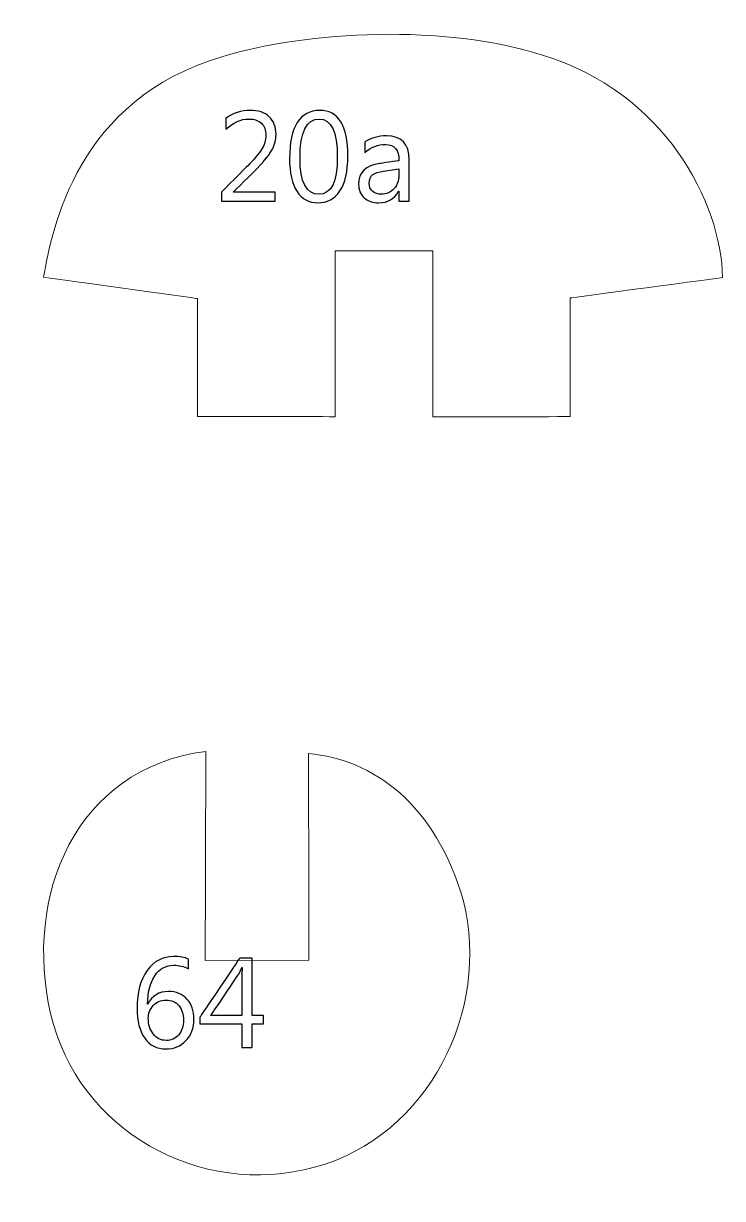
# Model space of a CAD drawing. Header units: centimetres. Extents: x -494 to 505, y -672 to 577.
# Drawn here: x -268.2 to -209.3, y -670.1 to -571.2 of the extents above; entities that cross this region are included whole.
import ezdxf

# ---------------------------------------------------------------- set-up
doc = ezdxf.new("R2010")
doc.units = ezdxf.units.CM
doc.header["$MEASUREMENT"] = 0
doc.layers.add('Camada 1', color=7, linetype='Continuous')
doc.layers.add('Camada 2', color=10, linetype='Continuous')

msp = doc.modelspace()

# ---------------------------------------------------------------- linework, layer by layer
at = {"layer": 'Camada 1', "lineweight": 9}
for points, knots in [([(-241.959638, -590.310224), (-241.959638, -590.310224), (-233.718608, -590.310224), (-233.718608, -590.310224), (-233.718608, -590.310224), (-233.718608, -590.310224), (-233.724196, -604.265492), (-233.724196, -604.265492), (-233.724196, -604.265492), (-233.724196, -604.265492), (-222.175324, -604.262444), (-222.175324, -604.262444), (-222.175324, -604.262444), (-222.175324, -604.262444), (-222.167704, -594.26983), (-222.167704, -594.26983), (-222.167704, -594.26983), (-222.167704, -594.26983), (-209.344768, -592.554822), (-209.344768, -592.554822), (-209.344768, -592.554822), (-209.420206, -586.28915), (-214.264494, -576.883022), (-224.489772, -573.847214), (-224.489772, -573.847214), (-232.605834, -571.167768), (-244.367304, -571.806832), (-251.394468, -573.932304), (-251.394468, -573.932304), (-263.727946, -577.60489), (-265.731752, -588.314038), (-266.4968, -592.516214), (-266.4968, -592.516214), (-266.4968, -592.516214), (-253.5301, -594.32317), (-253.5301, -594.32317), (-253.5301, -594.32317), (-253.5301, -594.32317), (-253.528576, -604.24568), (-253.528576, -604.24568), (-253.528576, -604.24568), (-253.528576, -604.24568), (-241.958622, -604.264476), (-241.958622, -604.264476), (-241.958622, -604.264476), (-241.958622, -604.264476), (-241.959638, -590.310224), (-241.959638, -590.310224)], [0, 0, 0, 0, 0.076923077, 0.076923077, 0.076923077, 0.076923087, 0.153846154, 0.153846154, 0.153846154, 0.153846164, 0.230769231, 0.230769231, 0.230769231, 0.230769241, 0.307692308, 0.307692308, 0.307692308, 0.307692318, 0.384615385, 0.384615385, 0.384615385, 0.384615395, 0.461538462, 0.461538462, 0.461538462, 0.461538472, 0.538461538, 0.538461538, 0.538461538, 0.538461548, 0.615384615, 0.615384615, 0.615384615, 0.615384625, 0.692307692, 0.692307692, 0.692307692, 0.692307702, 0.769230769, 0.769230769, 0.769230769, 0.769230779, 0.846153846, 0.846153846, 0.846153846, 0.846153856, 1, 1, 1, 1]), ([(-252.889766, -650.043912), (-252.889766, -650.043912), (-244.160294, -649.999716), (-244.160294, -649.999716), (-244.160294, -649.999716), (-244.160294, -649.999716), (-244.196108, -632.629926), (-244.196108, -632.629926), (-244.196108, -632.629926), (-238.794036, -633.064266), (-233.468926, -636.880362), (-231.149398, -645.041128), (-231.149398, -645.041128), (-228.864668, -654.186652), (-234.018582, -664.817314), (-243.685568, -667.445706), (-243.685568, -667.445706), (-253.352808, -670.074098), (-263.617964, -664.35605), (-265.90244, -654.504152), (-265.90244, -654.504152), (-268.18717, -644.652254), (-263.86409, -633.8697), (-252.835156, -632.43587), (-252.835156, -632.43587), (-252.835156, -632.43587), (-252.889766, -650.043912), (-252.889766, -650.043912)], [0, 0, 0, 0, 0.125, 0.125, 0.125, 0.12500001, 0.25, 0.25, 0.25, 0.25000001, 0.375, 0.375, 0.375, 0.37500001, 0.5, 0.5, 0.5, 0.50000001, 0.625, 0.625, 0.625, 0.62500001, 0.75, 0.75, 0.75, 0.75000001, 1, 1, 1, 1])]:
    msp.add_open_spline(points, degree=3, knots=knots, dxfattribs=at)
at = {"layer": 'Camada 2'}
for points, knots in [([(-246.995188, -586.133448), (-246.995188, -586.133448), (-251.532898, -586.133448), (-251.532898, -586.133448), (-251.532898, -586.133448), (-251.532898, -586.133448), (-251.532898, -585.369924), (-251.532898, -585.369924), (-251.532898, -585.369924), (-251.532898, -585.369924), (-249.339354, -583.169268), (-249.339354, -583.169268), (-249.339354, -583.169268), (-248.778522, -582.608436), (-248.378726, -582.142346), (-248.140474, -581.769474), (-248.140474, -581.769474), (-247.90019, -581.396856), (-247.780302, -580.99706), (-247.780302, -580.57415), (-247.780302, -580.57415), (-247.780302, -580.140572), (-247.904, -579.803514), (-248.15292, -579.565262), (-248.15292, -579.565262), (-248.402094, -579.32701), (-248.755154, -579.208646), (-249.213878, -579.208646), (-249.213878, -579.208646), (-249.885962, -579.208646), (-250.529344, -579.495412), (-251.145802, -580.068944), (-251.145802, -580.068944), (-251.145802, -580.068944), (-251.145802, -579.16572), (-251.145802, -579.16572), (-251.145802, -579.16572), (-250.558046, -578.706742), (-249.873516, -578.47738), (-249.09399, -578.47738), (-249.09399, -578.47738), (-248.421906, -578.47738), (-247.893078, -578.66026), (-247.50776, -579.023988), (-247.50776, -579.023988), (-247.122442, -579.387716), (-246.930672, -579.877174), (-246.930672, -580.490076), (-246.930672, -580.490076), (-246.930672, -580.972168), (-247.06326, -581.445116), (-247.330468, -581.905872), (-247.330468, -581.905872), (-247.595644, -582.366374), (-248.07418, -582.938128), (-248.764044, -583.62088), (-248.764044, -583.62088), (-248.764044, -583.62088), (-250.500642, -585.337666), (-250.500642, -585.337666), (-250.500642, -585.337666), (-250.500642, -585.337666), (-250.500642, -585.359256), (-250.500642, -585.359256), (-250.500642, -585.359256), (-250.500642, -585.359256), (-246.995188, -585.359256), (-246.995188, -585.359256), (-246.995188, -585.359256), (-246.995188, -585.359256), (-246.995188, -586.133448), (-246.995188, -586.133448)], [0, 0, 0, 0, 0.052631579, 0.052631579, 0.052631579, 0.052631589, 0.105263158, 0.105263158, 0.105263158, 0.105263168, 0.157894737, 0.157894737, 0.157894737, 0.157894747, 0.210526316, 0.210526316, 0.210526316, 0.210526326, 0.263157895, 0.263157895, 0.263157895, 0.263157905, 0.315789474, 0.315789474, 0.315789474, 0.315789484, 0.368421053, 0.368421053, 0.368421053, 0.368421063, 0.421052632, 0.421052632, 0.421052632, 0.421052642, 0.473684211, 0.473684211, 0.473684211, 0.473684221, 0.526315789, 0.526315789, 0.526315789, 0.526315799, 0.578947368, 0.578947368, 0.578947368, 0.578947378, 0.631578947, 0.631578947, 0.631578947, 0.631578957, 0.684210526, 0.684210526, 0.684210526, 0.684210536, 0.736842105, 0.736842105, 0.736842105, 0.736842115, 0.789473684, 0.789473684, 0.789473684, 0.789473694, 0.842105263, 0.842105263, 0.842105263, 0.842105273, 0.894736842, 0.894736842, 0.894736842, 0.894736852, 1, 1, 1, 1]), ([(-243.418106, -586.26248), (-244.163596, -586.26248), (-244.746272, -585.941678), (-245.163594, -585.301852), (-245.163594, -585.301852), (-245.58117, -584.660248), (-245.790974, -583.733656), (-245.790974, -582.52233), (-245.790974, -582.52233), (-245.790974, -581.190608), (-245.57228, -580.185276), (-245.136924, -579.502524), (-245.136924, -579.502524), (-244.701314, -578.819772), (-244.07241, -578.47738), (-243.249704, -578.47738), (-243.249704, -578.47738), (-241.674396, -578.47738), (-240.887758, -579.764144), (-240.887758, -582.337672), (-240.887758, -582.337672), (-240.887758, -583.613768), (-241.110008, -584.585064), (-241.554254, -585.257148), (-241.554254, -585.257148), (-241.998754, -585.927454), (-242.620546, -586.26248), (-243.418106, -586.26248)], [0, 0, 0, 0, 0.125, 0.125, 0.125, 0.12500001, 0.25, 0.25, 0.25, 0.25000001, 0.375, 0.375, 0.375, 0.37500001, 0.5, 0.5, 0.5, 0.50000001, 0.625, 0.625, 0.625, 0.62500001, 0.75, 0.75, 0.75, 0.75000001, 1, 1, 1, 1]), ([(-243.298218, -579.208646), (-244.371622, -579.208646), (-244.90934, -580.300084), (-244.90934, -582.48296), (-244.90934, -582.48296), (-244.90934, -584.522326), (-244.38229, -585.542136), (-243.328444, -585.542136), (-243.328444, -585.542136), (-242.289076, -585.542136), (-241.769392, -584.504292), (-241.769392, -582.43089), (-241.769392, -582.43089), (-241.769392, -580.28205), (-242.278408, -579.208646), (-243.298218, -579.208646)], [0, 0, 0, 0, 0.2, 0.2, 0.2, 0.20000001, 0.4, 0.4, 0.4, 0.40000001, 0.6, 0.6, 0.6, 0.60000001, 1, 1, 1, 1]), ([(-235.726224, -586.133448), (-235.726224, -586.133448), (-236.586522, -586.133448), (-236.586522, -586.133448), (-236.586522, -586.133448), (-236.586522, -586.133448), (-236.586522, -585.292962), (-236.586522, -585.292962), (-236.586522, -585.292962), (-236.586522, -585.292962), (-236.608112, -585.292962), (-236.608112, -585.292962), (-236.608112, -585.292962), (-236.982508, -585.9399), (-237.532672, -586.26248), (-238.26216, -586.26248), (-238.26216, -586.26248), (-238.7981, -586.26248), (-239.217454, -586.121002), (-239.520222, -585.836014), (-239.520222, -585.836014), (-239.823244, -585.552804), (-239.973612, -585.176376), (-239.973612, -584.706984), (-239.973612, -584.706984), (-239.973612, -583.701398), (-239.3823, -583.11542), (-238.199422, -582.950574), (-238.199422, -582.950574), (-238.199422, -582.950574), (-236.586522, -582.724768), (-236.586522, -582.724768), (-236.586522, -582.724768), (-236.586522, -581.80732), (-236.955838, -581.348342), (-237.693962, -581.348342), (-237.693962, -581.348342), (-238.341154, -581.348342), (-238.925354, -581.570592), (-239.446816, -582.015092), (-239.446816, -582.015092), (-239.446816, -582.015092), (-239.446816, -581.133458), (-239.446816, -581.133458), (-239.446816, -581.133458), (-238.918242, -580.7964), (-238.310674, -580.627998), (-237.620556, -580.627998), (-237.620556, -580.627998), (-236.35716, -580.627998), (-235.726224, -581.296526), (-235.726224, -582.635106), (-235.726224, -582.635106), (-235.726224, -582.635106), (-235.726224, -586.133448), (-235.726224, -586.133448)], [0, 0, 0, 0, 0.066666667, 0.066666667, 0.066666667, 0.066666677, 0.133333333, 0.133333333, 0.133333333, 0.133333343, 0.2, 0.2, 0.2, 0.20000001, 0.266666667, 0.266666667, 0.266666667, 0.266666677, 0.333333333, 0.333333333, 0.333333333, 0.333333343, 0.4, 0.4, 0.4, 0.40000001, 0.466666667, 0.466666667, 0.466666667, 0.466666677, 0.533333333, 0.533333333, 0.533333333, 0.533333343, 0.6, 0.6, 0.6, 0.60000001, 0.666666667, 0.666666667, 0.666666667, 0.666666677, 0.733333333, 0.733333333, 0.733333333, 0.733333343, 0.8, 0.8, 0.8, 0.80000001, 0.866666667, 0.866666667, 0.866666667, 0.866666677, 1, 1, 1, 1]), ([(-236.586522, -583.412854), (-236.586522, -583.412854), (-237.883954, -583.592178), (-237.883954, -583.592178), (-237.883954, -583.592178), (-238.28375, -583.647804), (-238.58474, -583.748134), (-238.787178, -583.889612), (-238.787178, -583.889612), (-238.98987, -584.033122), (-239.091978, -584.284074), (-239.091978, -584.646024), (-239.091978, -584.646024), (-239.091978, -584.909422), (-238.99876, -585.12456), (-238.810546, -585.291184), (-238.810546, -585.291184), (-238.62411, -585.457808), (-238.373412, -585.542136), (-238.063278, -585.542136), (-238.063278, -585.542136), (-237.635034, -585.542136), (-237.281974, -585.391514), (-237.004098, -585.092302), (-237.004098, -585.092302), (-236.726222, -584.791058), (-236.586522, -584.411328), (-236.586522, -583.950572), (-236.586522, -583.950572), (-236.586522, -583.950572), (-236.586522, -583.412854), (-236.586522, -583.412854)], [0, 0, 0, 0, 0.111111111, 0.111111111, 0.111111111, 0.111111121, 0.222222222, 0.222222222, 0.222222222, 0.222222232, 0.333333333, 0.333333333, 0.333333333, 0.333333343, 0.444444444, 0.444444444, 0.444444444, 0.444444454, 0.555555556, 0.555555556, 0.555555556, 0.555555566, 0.666666667, 0.666666667, 0.666666667, 0.666666677, 0.777777778, 0.777777778, 0.777777778, 0.777777788, 1, 1, 1, 1]), ([(-254.305562, -649.91869), (-254.305562, -649.91869), (-254.305562, -650.73403), (-254.305562, -650.73403), (-254.305562, -650.73403), (-254.694436, -650.535148), (-255.102868, -650.434818), (-255.533144, -650.434818), (-255.533144, -650.434818), (-256.199894, -650.434818), (-256.733802, -650.732252), (-257.135376, -651.327374), (-257.135376, -651.327374), (-257.534918, -651.922242), (-257.735578, -652.719802), (-257.735578, -653.718022), (-257.735578, -653.718022), (-257.735578, -653.718022), (-257.714242, -653.718022), (-257.714242, -653.718022), (-257.714242, -653.718022), (-257.364738, -653.006568), (-256.791206, -652.649952), (-255.993646, -652.649952), (-255.993646, -652.649952), (-255.33604, -652.649952), (-254.814578, -652.86128), (-254.42545, -653.282412), (-254.42545, -653.282412), (-254.036576, -653.705322), (-253.843028, -654.269964), (-253.843028, -654.977862), (-253.843028, -654.977862), (-253.843028, -655.71624), (-254.065278, -656.320252), (-254.509778, -656.787866), (-254.509778, -656.787866), (-254.954278, -657.255734), (-255.518666, -657.488652), (-256.20345, -657.488652), (-256.20345, -657.488652), (-256.959608, -657.488652), (-257.552952, -657.187662), (-257.982974, -656.585428), (-257.982974, -656.585428), (-258.412996, -655.983194), (-258.628134, -655.137374), (-258.628134, -654.047714), (-258.628134, -654.047714), (-258.628134, -652.726914), (-258.346702, -651.673068), (-257.784092, -650.88643), (-257.784092, -650.88643), (-257.221228, -650.09776), (-256.477516, -649.703552), (-255.55448, -649.703552), (-255.55448, -649.703552), (-255.029462, -649.703552), (-254.613664, -649.77518), (-254.305562, -649.91869)], [0, 0, 0, 0, 0.0625, 0.0625, 0.0625, 0.06250001, 0.125, 0.125, 0.125, 0.12500001, 0.1875, 0.1875, 0.1875, 0.18750001, 0.25, 0.25, 0.25, 0.25000001, 0.3125, 0.3125, 0.3125, 0.31250001, 0.375, 0.375, 0.375, 0.37500001, 0.4375, 0.4375, 0.4375, 0.43750001, 0.5, 0.5, 0.5, 0.50000001, 0.5625, 0.5625, 0.5625, 0.56250001, 0.625, 0.625, 0.625, 0.62500001, 0.6875, 0.6875, 0.6875, 0.68750001, 0.75, 0.75, 0.75, 0.75000001, 0.8125, 0.8125, 0.8125, 0.81250001, 0.875, 0.875, 0.875, 0.87500001, 1, 1, 1, 1]), ([(-247.98274, -655.359624), (-247.98274, -655.359624), (-248.95048, -655.359624), (-248.95048, -655.359624), (-248.95048, -655.359624), (-248.95048, -655.359624), (-248.95048, -657.35962), (-248.95048, -657.35962), (-248.95048, -657.35962), (-248.95048, -657.35962), (-249.80011, -657.35962), (-249.80011, -657.35962), (-249.80011, -657.35962), (-249.80011, -657.35962), (-249.80011, -655.359624), (-249.80011, -655.359624), (-249.80011, -655.359624), (-249.80011, -655.359624), (-253.337822, -655.359624), (-253.337822, -655.359624), (-253.337822, -655.359624), (-253.337822, -655.359624), (-253.337822, -654.79676), (-253.337822, -654.79676), (-253.337822, -654.79676), (-253.337822, -654.79676), (-249.988324, -649.832584), (-249.988324, -649.832584), (-249.988324, -649.832584), (-249.988324, -649.832584), (-248.95048, -649.832584), (-248.95048, -649.832584), (-248.95048, -649.832584), (-248.95048, -649.832584), (-248.95048, -654.660616), (-248.95048, -654.660616), (-248.95048, -654.660616), (-248.95048, -654.660616), (-247.98274, -654.660616), (-247.98274, -654.660616), (-247.98274, -654.660616), (-247.98274, -654.660616), (-247.98274, -655.359624), (-247.98274, -655.359624)], [0, 0, 0, 0, 0.083333333, 0.083333333, 0.083333333, 0.083333343, 0.166666667, 0.166666667, 0.166666667, 0.166666677, 0.25, 0.25, 0.25, 0.25000001, 0.333333333, 0.333333333, 0.333333333, 0.333333343, 0.416666667, 0.416666667, 0.416666667, 0.416666677, 0.5, 0.5, 0.5, 0.50000001, 0.583333333, 0.583333333, 0.583333333, 0.583333343, 0.666666667, 0.666666667, 0.666666667, 0.666666677, 0.75, 0.75, 0.75, 0.75000001, 0.833333333, 0.833333333, 0.833333333, 0.833333343, 1, 1, 1, 1]), ([(-249.80011, -654.660616), (-249.80011, -654.660616), (-249.80011, -651.407892), (-249.80011, -651.407892), (-249.80011, -651.407892), (-249.80011, -651.176752), (-249.792998, -650.91691), (-249.77852, -650.630144), (-249.77852, -650.630144), (-249.77852, -650.630144), (-249.80011, -650.630144), (-249.80011, -650.630144), (-249.80011, -650.630144), (-249.84837, -650.757398), (-249.945144, -650.949168), (-250.088654, -651.207232), (-250.088654, -651.207232), (-250.088654, -651.207232), (-252.404118, -654.660616), (-252.404118, -654.660616), (-252.404118, -654.660616), (-252.404118, -654.660616), (-249.80011, -654.660616), (-249.80011, -654.660616)], [0, 0, 0, 0, 0.142857143, 0.142857143, 0.142857143, 0.142857153, 0.285714286, 0.285714286, 0.285714286, 0.285714296, 0.428571429, 0.428571429, 0.428571429, 0.428571439, 0.571428571, 0.571428571, 0.571428571, 0.571428581, 0.714285714, 0.714285714, 0.714285714, 0.714285724, 1, 1, 1, 1]), ([(-256.185416, -653.380964), (-256.629916, -653.380964), (-256.990088, -653.531586), (-257.266186, -653.832576), (-257.266186, -653.832576), (-257.543808, -654.135598), (-257.681984, -654.490436), (-257.681984, -654.9009), (-257.681984, -654.9009), (-257.681984, -655.417028), (-257.543808, -655.85594), (-257.269742, -656.2217), (-257.269742, -656.2217), (-256.995422, -656.585428), (-256.629916, -656.768308), (-256.174748, -656.768308), (-256.174748, -656.768308), (-255.740916, -656.768308), (-255.389634, -656.608796), (-255.124458, -656.29155), (-255.124458, -656.29155), (-254.857504, -655.974304), (-254.724916, -655.572984), (-254.724916, -655.085304), (-254.724916, -655.085304), (-254.724916, -654.551396), (-254.85217, -654.135598), (-255.108456, -653.832576), (-255.108456, -653.832576), (-255.364742, -653.531586), (-255.723136, -653.380964), (-256.185416, -653.380964)], [0, 0, 0, 0, 0.111111111, 0.111111111, 0.111111111, 0.111111121, 0.222222222, 0.222222222, 0.222222222, 0.222222232, 0.333333333, 0.333333333, 0.333333333, 0.333333343, 0.444444444, 0.444444444, 0.444444444, 0.444444454, 0.555555556, 0.555555556, 0.555555556, 0.555555566, 0.666666667, 0.666666667, 0.666666667, 0.666666677, 0.777777778, 0.777777778, 0.777777778, 0.777777788, 1, 1, 1, 1])]:
    msp.add_open_spline(points, degree=3, knots=knots, dxfattribs=at)
at = {"layer": 'Camada 2', "lineweight": 9}
for points, knots in [([(-246.995188, -586.133448), (-246.995188, -586.133448), (-251.532898, -586.133448), (-251.532898, -586.133448), (-251.532898, -586.133448), (-251.532898, -586.133448), (-251.532898, -585.369924), (-251.532898, -585.369924), (-251.532898, -585.369924), (-251.532898, -585.369924), (-249.339354, -583.169268), (-249.339354, -583.169268), (-249.339354, -583.169268), (-248.778522, -582.608436), (-248.378726, -582.142346), (-248.140474, -581.769474), (-248.140474, -581.769474), (-247.90019, -581.396856), (-247.780302, -580.99706), (-247.780302, -580.57415), (-247.780302, -580.57415), (-247.780302, -580.140572), (-247.904, -579.803514), (-248.15292, -579.565262), (-248.15292, -579.565262), (-248.402094, -579.32701), (-248.755154, -579.208646), (-249.213878, -579.208646), (-249.213878, -579.208646), (-249.885962, -579.208646), (-250.529344, -579.495412), (-251.145802, -580.068944), (-251.145802, -580.068944), (-251.145802, -580.068944), (-251.145802, -579.16572), (-251.145802, -579.16572), (-251.145802, -579.16572), (-250.558046, -578.706742), (-249.873516, -578.47738), (-249.09399, -578.47738), (-249.09399, -578.47738), (-248.421906, -578.47738), (-247.893078, -578.66026), (-247.50776, -579.023988), (-247.50776, -579.023988), (-247.122442, -579.387716), (-246.930672, -579.877174), (-246.930672, -580.490076), (-246.930672, -580.490076), (-246.930672, -580.972168), (-247.06326, -581.445116), (-247.330468, -581.905872), (-247.330468, -581.905872), (-247.595644, -582.366374), (-248.07418, -582.938128), (-248.764044, -583.62088), (-248.764044, -583.62088), (-248.764044, -583.62088), (-250.500642, -585.337666), (-250.500642, -585.337666), (-250.500642, -585.337666), (-250.500642, -585.337666), (-250.500642, -585.359256), (-250.500642, -585.359256), (-250.500642, -585.359256), (-250.500642, -585.359256), (-246.995188, -585.359256), (-246.995188, -585.359256), (-246.995188, -585.359256), (-246.995188, -585.359256), (-246.995188, -586.133448), (-246.995188, -586.133448)], [0, 0, 0, 0, 0.052631579, 0.052631579, 0.052631579, 0.052631589, 0.105263158, 0.105263158, 0.105263158, 0.105263168, 0.157894737, 0.157894737, 0.157894737, 0.157894747, 0.210526316, 0.210526316, 0.210526316, 0.210526326, 0.263157895, 0.263157895, 0.263157895, 0.263157905, 0.315789474, 0.315789474, 0.315789474, 0.315789484, 0.368421053, 0.368421053, 0.368421053, 0.368421063, 0.421052632, 0.421052632, 0.421052632, 0.421052642, 0.473684211, 0.473684211, 0.473684211, 0.473684221, 0.526315789, 0.526315789, 0.526315789, 0.526315799, 0.578947368, 0.578947368, 0.578947368, 0.578947378, 0.631578947, 0.631578947, 0.631578947, 0.631578957, 0.684210526, 0.684210526, 0.684210526, 0.684210536, 0.736842105, 0.736842105, 0.736842105, 0.736842115, 0.789473684, 0.789473684, 0.789473684, 0.789473694, 0.842105263, 0.842105263, 0.842105263, 0.842105273, 0.894736842, 0.894736842, 0.894736842, 0.894736852, 1, 1, 1, 1]), ([(-243.418106, -586.26248), (-244.163596, -586.26248), (-244.746272, -585.941678), (-245.163594, -585.301852), (-245.163594, -585.301852), (-245.58117, -584.660248), (-245.790974, -583.733656), (-245.790974, -582.52233), (-245.790974, -582.52233), (-245.790974, -581.190608), (-245.57228, -580.185276), (-245.136924, -579.502524), (-245.136924, -579.502524), (-244.701314, -578.819772), (-244.07241, -578.47738), (-243.249704, -578.47738), (-243.249704, -578.47738), (-241.674396, -578.47738), (-240.887758, -579.764144), (-240.887758, -582.337672), (-240.887758, -582.337672), (-240.887758, -583.613768), (-241.110008, -584.585064), (-241.554254, -585.257148), (-241.554254, -585.257148), (-241.998754, -585.927454), (-242.620546, -586.26248), (-243.418106, -586.26248)], [0, 0, 0, 0, 0.125, 0.125, 0.125, 0.12500001, 0.25, 0.25, 0.25, 0.25000001, 0.375, 0.375, 0.375, 0.37500001, 0.5, 0.5, 0.5, 0.50000001, 0.625, 0.625, 0.625, 0.62500001, 0.75, 0.75, 0.75, 0.75000001, 1, 1, 1, 1]), ([(-243.298218, -579.208646), (-244.371622, -579.208646), (-244.90934, -580.300084), (-244.90934, -582.48296), (-244.90934, -582.48296), (-244.90934, -584.522326), (-244.38229, -585.542136), (-243.328444, -585.542136), (-243.328444, -585.542136), (-242.289076, -585.542136), (-241.769392, -584.504292), (-241.769392, -582.43089), (-241.769392, -582.43089), (-241.769392, -580.28205), (-242.278408, -579.208646), (-243.298218, -579.208646)], [0, 0, 0, 0, 0.2, 0.2, 0.2, 0.20000001, 0.4, 0.4, 0.4, 0.40000001, 0.6, 0.6, 0.6, 0.60000001, 1, 1, 1, 1]), ([(-235.726224, -586.133448), (-235.726224, -586.133448), (-236.586522, -586.133448), (-236.586522, -586.133448), (-236.586522, -586.133448), (-236.586522, -586.133448), (-236.586522, -585.292962), (-236.586522, -585.292962), (-236.586522, -585.292962), (-236.586522, -585.292962), (-236.608112, -585.292962), (-236.608112, -585.292962), (-236.608112, -585.292962), (-236.982508, -585.9399), (-237.532672, -586.26248), (-238.26216, -586.26248), (-238.26216, -586.26248), (-238.7981, -586.26248), (-239.217454, -586.121002), (-239.520222, -585.836014), (-239.520222, -585.836014), (-239.823244, -585.552804), (-239.973612, -585.176376), (-239.973612, -584.706984), (-239.973612, -584.706984), (-239.973612, -583.701398), (-239.3823, -583.11542), (-238.199422, -582.950574), (-238.199422, -582.950574), (-238.199422, -582.950574), (-236.586522, -582.724768), (-236.586522, -582.724768), (-236.586522, -582.724768), (-236.586522, -581.80732), (-236.955838, -581.348342), (-237.693962, -581.348342), (-237.693962, -581.348342), (-238.341154, -581.348342), (-238.925354, -581.570592), (-239.446816, -582.015092), (-239.446816, -582.015092), (-239.446816, -582.015092), (-239.446816, -581.133458), (-239.446816, -581.133458), (-239.446816, -581.133458), (-238.918242, -580.7964), (-238.310674, -580.627998), (-237.620556, -580.627998), (-237.620556, -580.627998), (-236.35716, -580.627998), (-235.726224, -581.296526), (-235.726224, -582.635106), (-235.726224, -582.635106), (-235.726224, -582.635106), (-235.726224, -586.133448), (-235.726224, -586.133448)], [0, 0, 0, 0, 0.066666667, 0.066666667, 0.066666667, 0.066666677, 0.133333333, 0.133333333, 0.133333333, 0.133333343, 0.2, 0.2, 0.2, 0.20000001, 0.266666667, 0.266666667, 0.266666667, 0.266666677, 0.333333333, 0.333333333, 0.333333333, 0.333333343, 0.4, 0.4, 0.4, 0.40000001, 0.466666667, 0.466666667, 0.466666667, 0.466666677, 0.533333333, 0.533333333, 0.533333333, 0.533333343, 0.6, 0.6, 0.6, 0.60000001, 0.666666667, 0.666666667, 0.666666667, 0.666666677, 0.733333333, 0.733333333, 0.733333333, 0.733333343, 0.8, 0.8, 0.8, 0.80000001, 0.866666667, 0.866666667, 0.866666667, 0.866666677, 1, 1, 1, 1]), ([(-236.586522, -583.412854), (-236.586522, -583.412854), (-237.883954, -583.592178), (-237.883954, -583.592178), (-237.883954, -583.592178), (-238.28375, -583.647804), (-238.58474, -583.748134), (-238.787178, -583.889612), (-238.787178, -583.889612), (-238.98987, -584.033122), (-239.091978, -584.284074), (-239.091978, -584.646024), (-239.091978, -584.646024), (-239.091978, -584.909422), (-238.99876, -585.12456), (-238.810546, -585.291184), (-238.810546, -585.291184), (-238.62411, -585.457808), (-238.373412, -585.542136), (-238.063278, -585.542136), (-238.063278, -585.542136), (-237.635034, -585.542136), (-237.281974, -585.391514), (-237.004098, -585.092302), (-237.004098, -585.092302), (-236.726222, -584.791058), (-236.586522, -584.411328), (-236.586522, -583.950572), (-236.586522, -583.950572), (-236.586522, -583.950572), (-236.586522, -583.412854), (-236.586522, -583.412854)], [0, 0, 0, 0, 0.111111111, 0.111111111, 0.111111111, 0.111111121, 0.222222222, 0.222222222, 0.222222222, 0.222222232, 0.333333333, 0.333333333, 0.333333333, 0.333333343, 0.444444444, 0.444444444, 0.444444444, 0.444444454, 0.555555556, 0.555555556, 0.555555556, 0.555555566, 0.666666667, 0.666666667, 0.666666667, 0.666666677, 0.777777778, 0.777777778, 0.777777778, 0.777777788, 1, 1, 1, 1]), ([(-254.305562, -649.91869), (-254.305562, -649.91869), (-254.305562, -650.73403), (-254.305562, -650.73403), (-254.305562, -650.73403), (-254.694436, -650.535148), (-255.102868, -650.434818), (-255.533144, -650.434818), (-255.533144, -650.434818), (-256.199894, -650.434818), (-256.733802, -650.732252), (-257.135376, -651.327374), (-257.135376, -651.327374), (-257.534918, -651.922242), (-257.735578, -652.719802), (-257.735578, -653.718022), (-257.735578, -653.718022), (-257.735578, -653.718022), (-257.714242, -653.718022), (-257.714242, -653.718022), (-257.714242, -653.718022), (-257.364738, -653.006568), (-256.791206, -652.649952), (-255.993646, -652.649952), (-255.993646, -652.649952), (-255.33604, -652.649952), (-254.814578, -652.86128), (-254.42545, -653.282412), (-254.42545, -653.282412), (-254.036576, -653.705322), (-253.843028, -654.269964), (-253.843028, -654.977862), (-253.843028, -654.977862), (-253.843028, -655.71624), (-254.065278, -656.320252), (-254.509778, -656.787866), (-254.509778, -656.787866), (-254.954278, -657.255734), (-255.518666, -657.488652), (-256.20345, -657.488652), (-256.20345, -657.488652), (-256.959608, -657.488652), (-257.552952, -657.187662), (-257.982974, -656.585428), (-257.982974, -656.585428), (-258.412996, -655.983194), (-258.628134, -655.137374), (-258.628134, -654.047714), (-258.628134, -654.047714), (-258.628134, -652.726914), (-258.346702, -651.673068), (-257.784092, -650.88643), (-257.784092, -650.88643), (-257.221228, -650.09776), (-256.477516, -649.703552), (-255.55448, -649.703552), (-255.55448, -649.703552), (-255.029462, -649.703552), (-254.613664, -649.77518), (-254.305562, -649.91869)], [0, 0, 0, 0, 0.0625, 0.0625, 0.0625, 0.06250001, 0.125, 0.125, 0.125, 0.12500001, 0.1875, 0.1875, 0.1875, 0.18750001, 0.25, 0.25, 0.25, 0.25000001, 0.3125, 0.3125, 0.3125, 0.31250001, 0.375, 0.375, 0.375, 0.37500001, 0.4375, 0.4375, 0.4375, 0.43750001, 0.5, 0.5, 0.5, 0.50000001, 0.5625, 0.5625, 0.5625, 0.56250001, 0.625, 0.625, 0.625, 0.62500001, 0.6875, 0.6875, 0.6875, 0.68750001, 0.75, 0.75, 0.75, 0.75000001, 0.8125, 0.8125, 0.8125, 0.81250001, 0.875, 0.875, 0.875, 0.87500001, 1, 1, 1, 1]), ([(-247.98274, -655.359624), (-247.98274, -655.359624), (-248.95048, -655.359624), (-248.95048, -655.359624), (-248.95048, -655.359624), (-248.95048, -655.359624), (-248.95048, -657.35962), (-248.95048, -657.35962), (-248.95048, -657.35962), (-248.95048, -657.35962), (-249.80011, -657.35962), (-249.80011, -657.35962), (-249.80011, -657.35962), (-249.80011, -657.35962), (-249.80011, -655.359624), (-249.80011, -655.359624), (-249.80011, -655.359624), (-249.80011, -655.359624), (-253.337822, -655.359624), (-253.337822, -655.359624), (-253.337822, -655.359624), (-253.337822, -655.359624), (-253.337822, -654.79676), (-253.337822, -654.79676), (-253.337822, -654.79676), (-253.337822, -654.79676), (-249.988324, -649.832584), (-249.988324, -649.832584), (-249.988324, -649.832584), (-249.988324, -649.832584), (-248.95048, -649.832584), (-248.95048, -649.832584), (-248.95048, -649.832584), (-248.95048, -649.832584), (-248.95048, -654.660616), (-248.95048, -654.660616), (-248.95048, -654.660616), (-248.95048, -654.660616), (-247.98274, -654.660616), (-247.98274, -654.660616), (-247.98274, -654.660616), (-247.98274, -654.660616), (-247.98274, -655.359624), (-247.98274, -655.359624)], [0, 0, 0, 0, 0.083333333, 0.083333333, 0.083333333, 0.083333343, 0.166666667, 0.166666667, 0.166666667, 0.166666677, 0.25, 0.25, 0.25, 0.25000001, 0.333333333, 0.333333333, 0.333333333, 0.333333343, 0.416666667, 0.416666667, 0.416666667, 0.416666677, 0.5, 0.5, 0.5, 0.50000001, 0.583333333, 0.583333333, 0.583333333, 0.583333343, 0.666666667, 0.666666667, 0.666666667, 0.666666677, 0.75, 0.75, 0.75, 0.75000001, 0.833333333, 0.833333333, 0.833333333, 0.833333343, 1, 1, 1, 1]), ([(-249.80011, -654.660616), (-249.80011, -654.660616), (-249.80011, -651.407892), (-249.80011, -651.407892), (-249.80011, -651.407892), (-249.80011, -651.176752), (-249.792998, -650.91691), (-249.77852, -650.630144), (-249.77852, -650.630144), (-249.77852, -650.630144), (-249.80011, -650.630144), (-249.80011, -650.630144), (-249.80011, -650.630144), (-249.84837, -650.757398), (-249.945144, -650.949168), (-250.088654, -651.207232), (-250.088654, -651.207232), (-250.088654, -651.207232), (-252.404118, -654.660616), (-252.404118, -654.660616), (-252.404118, -654.660616), (-252.404118, -654.660616), (-249.80011, -654.660616), (-249.80011, -654.660616)], [0, 0, 0, 0, 0.142857143, 0.142857143, 0.142857143, 0.142857153, 0.285714286, 0.285714286, 0.285714286, 0.285714296, 0.428571429, 0.428571429, 0.428571429, 0.428571439, 0.571428571, 0.571428571, 0.571428571, 0.571428581, 0.714285714, 0.714285714, 0.714285714, 0.714285724, 1, 1, 1, 1]), ([(-256.185416, -653.380964), (-256.629916, -653.380964), (-256.990088, -653.531586), (-257.266186, -653.832576), (-257.266186, -653.832576), (-257.543808, -654.135598), (-257.681984, -654.490436), (-257.681984, -654.9009), (-257.681984, -654.9009), (-257.681984, -655.417028), (-257.543808, -655.85594), (-257.269742, -656.2217), (-257.269742, -656.2217), (-256.995422, -656.585428), (-256.629916, -656.768308), (-256.174748, -656.768308), (-256.174748, -656.768308), (-255.740916, -656.768308), (-255.389634, -656.608796), (-255.124458, -656.29155), (-255.124458, -656.29155), (-254.857504, -655.974304), (-254.724916, -655.572984), (-254.724916, -655.085304), (-254.724916, -655.085304), (-254.724916, -654.551396), (-254.85217, -654.135598), (-255.108456, -653.832576), (-255.108456, -653.832576), (-255.364742, -653.531586), (-255.723136, -653.380964), (-256.185416, -653.380964)], [0, 0, 0, 0, 0.111111111, 0.111111111, 0.111111111, 0.111111121, 0.222222222, 0.222222222, 0.222222222, 0.222222232, 0.333333333, 0.333333333, 0.333333333, 0.333333343, 0.444444444, 0.444444444, 0.444444444, 0.444444454, 0.555555556, 0.555555556, 0.555555556, 0.555555566, 0.666666667, 0.666666667, 0.666666667, 0.666666677, 0.777777778, 0.777777778, 0.777777778, 0.777777788, 1, 1, 1, 1])]:
    msp.add_open_spline(points, degree=3, knots=knots, dxfattribs=at)

doc.saveas('drawing.dxf')
